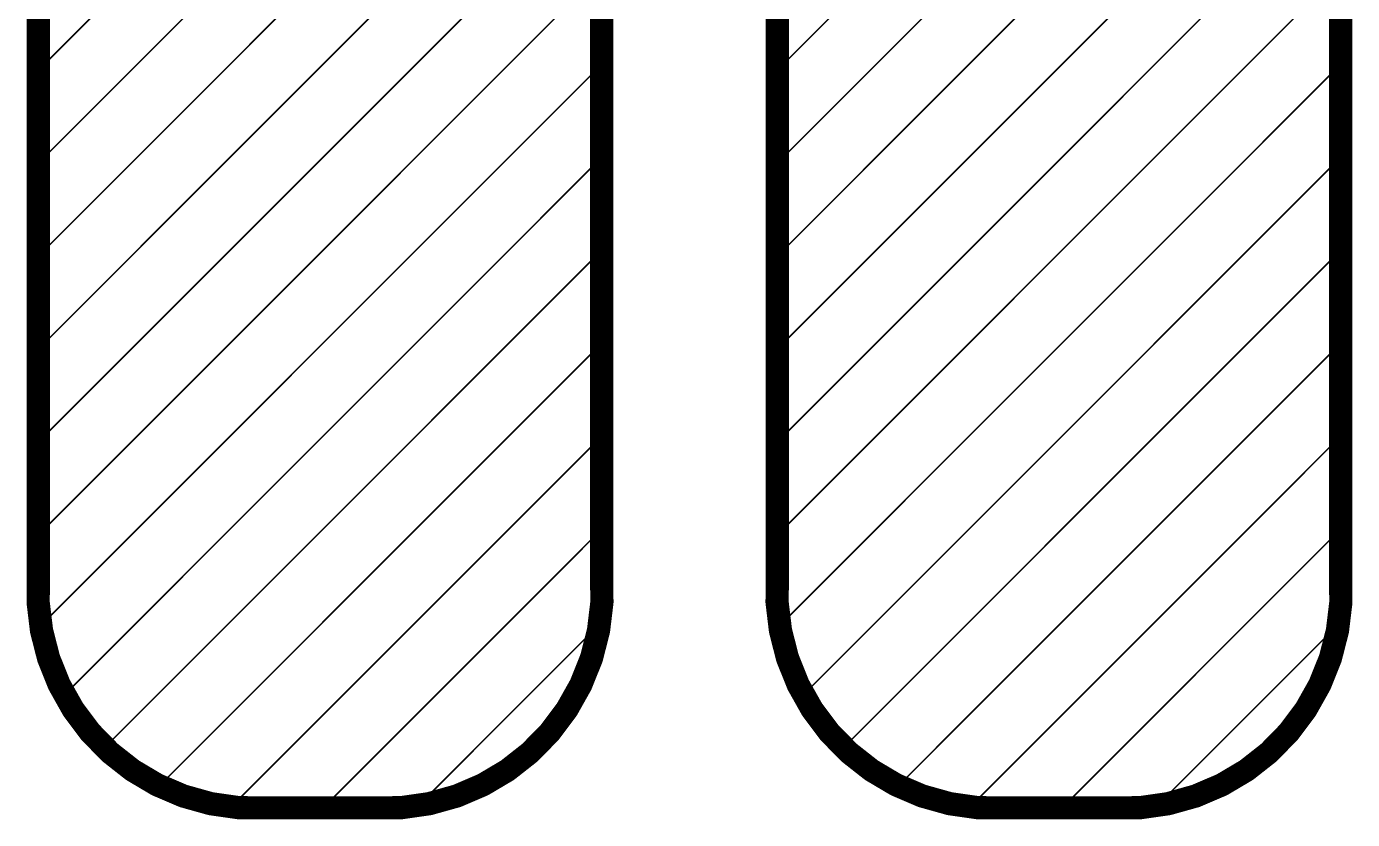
# Model space of a CAD drawing. Header units: inches. Extents: x -4.2 to 12.6, y -6.1 to 3.
# Drawn here: x 11.737 to 12.594, y -3.154 to -2.642 of the extents above; entities that cross this region are included whole.
import ezdxf

# ---------------------------------------------------------------- set-up
doc = ezdxf.new("R2010")
doc.units = ezdxf.units.IN
doc.header["$MEASUREMENT"] = 0
doc.layers.add('Dimension', color=6, linetype='Continuous')

msp = doc.modelspace()

# ---------------------------------------------------------------- linework, layer by layer
at = {"layer": 'Dimension'}
for points in [[(11.7449954, -2.6704357, 0.001, 0.001, 0), (12.0923968, -2.3230343, 0.001, 0.001, 0)], [(12.2221496, -2.6704366, 0.001, 0.001, 0), (12.5695512, -2.323035, 0.001, 0.001, 0)], [(11.744995, -2.7304361, 0.001, 0.001, 0), (12.1073871, -2.368044, 0.001, 0.001, 0)], [(12.2221492, -2.730437, 0.001, 0.001, 0), (12.5845415, -2.3680447, 0.001, 0.001, 0)], [(11.7449929, -3.0046247, 0.015, 0.015, 0), (11.7449975, -2.3913615, 0.015, 0.015, 0)], [(12.1088321, -2.3913495, 0.015, 0.015, 0), (12.1088324, -3.0046267, 0.015, 0.015, 0)], [(12.2221471, -3.0046255, 0.015, 0.015, 0), (12.2221517, -2.3913563, 0.015, 0.015, 0)], [(12.5859864, -2.3913502, 0.015, 0.015, 0), (12.5859866, -3.0046275, 0.015, 0.015, 0)], [(11.7449945, -2.7904366, 0.001, 0.001, 0), (12.1088321, -2.426599, 0.001, 0.001, 0)], [(12.2221487, -2.7904375, 0.001, 0.001, 0), (12.5859864, -2.4265998, 0.001, 0.001, 0)], [(11.7449941, -2.850437, 0.001, 0.001, 0), (12.1088321, -2.486599, 0.001, 0.001, 0)], [(12.2221483, -2.8504379, 0.001, 0.001, 0), (12.5859864, -2.4865998, 0.001, 0.001, 0)], [(11.7449936, -2.9104375, 0.001, 0.001, 0), (12.1088322, -2.5465989, 0.001, 0.001, 0)], [(12.2221478, -2.9104384, 0.001, 0.001, 0), (12.5859865, -2.5465997, 0.001, 0.001, 0)], [(11.7449932, -2.9704379, 0.001, 0.001, 0), (12.1088322, -2.6065989, 0.001, 0.001, 0)], [(12.2221474, -2.9704388, 0.001, 0.001, 0), (12.5859865, -2.6065997, 0.001, 0.001, 0)], [(11.7466021, -3.028829, 0.001, 0.001, 0), (12.1088322, -2.6665989, 0.001, 0.001, 0)], [(12.2237563, -3.0288299, 0.001, 0.001, 0), (12.5859865, -2.6665997, 0.001, 0.001, 0)], [(11.7618059, -3.0736252, 0.001, 0.001, 0), (12.1088323, -2.7265988, 0.001, 0.001, 0)], [(12.2389602, -3.073626, 0.001, 0.001, 0), (12.5859865, -2.7265997, 0.001, 0.001, 0)], [(11.7876421, -3.107789, 0.001, 0.001, 0), (12.1088323, -2.7865988, 0.001, 0.001, 0)], [(12.2647964, -3.1077898, 0.001, 0.001, 0), (12.5859865, -2.7865997, 0.001, 0.001, 0)], [(11.8226536, -3.1327775, 0.001, 0.001, 0), (12.1088323, -2.8465988, 0.001, 0.001, 0)], [(12.2998079, -3.1327783, 0.001, 0.001, 0), (12.5859865, -2.8465997, 0.001, 0.001, 0)], [(11.8690548, -3.1463763, 0.001, 0.001, 0), (12.1088324, -2.9065987, 0.001, 0.001, 0)], [(12.3462092, -3.146377, 0.001, 0.001, 0), (12.5859866, -2.9065996, 0.001, 0.001, 0)], [(11.9283945, -3.1470366, 0.001, 0.001, 0), (12.1088324, -2.9665987, 0.001, 0.001, 0)], [(12.4055488, -3.1470374, 0.001, 0.001, 0), (12.5859866, -2.9665996, 0.001, 0.001, 0)], [(11.7448895, -3.0138201, 0.015, 0.015, 0), (11.7449929, -3.0046247, 0.015, 0.015, 0)], [(12.1088323, -3.0046268, 0.015, 0.015, 0), (12.1088324, -3.0046267, 0.015, 0.015, 0)], [(12.1088323, -3.0046268, 0.015, 0.015, 0), (12.1089357, -3.013822, 0.015, 0.015, 0)], [(12.2220437, -3.0138208, 0.015, 0.015, 0), (12.2221471, -3.0046255, 0.015, 0.015, 0)], [(12.5859866, -3.0046275, 0.015, 0.015, 0), (12.58609, -3.0138228, 0.015, 0.015, 0)], [(11.7448895, -3.0138201, 0.015, 0.015, 0), (11.747085, -3.0320803, 0.015, 0.015, 0)], [(12.1067402, -3.0320822, 0.015, 0.015, 0), (12.1089357, -3.013822, 0.015, 0.015, 0)], [(12.2220437, -3.0138208, 0.015, 0.015, 0), (12.2242392, -3.032081, 0.015, 0.015, 0)], [(12.5838944, -3.0320829, 0.015, 0.015, 0), (12.58609, -3.0138228, 0.015, 0.015, 0)], [(11.747085, -3.0320803, 0.015, 0.015, 0), (11.751645, -3.0498978, 0.015, 0.015, 0)], [(11.9897701, -3.145661, 0.001, 0.001, 0), (12.1073083, -3.0281228, 0.001, 0.001, 0)], [(12.10218, -3.0498995, 0.015, 0.015, 0), (12.1067402, -3.0320822, 0.015, 0.015, 0)], [(12.2242392, -3.032081, 0.015, 0.015, 0), (12.2287993, -3.0498985, 0.015, 0.015, 0)], [(12.4669245, -3.1456617, 0.001, 0.001, 0), (12.5844625, -3.0281237, 0.001, 0.001, 0)], [(12.5793343, -3.0499002, 0.015, 0.015, 0), (12.5838944, -3.0320829, 0.015, 0.015, 0)], [(11.751645, -3.0498978, 0.015, 0.015, 0), (11.7584918, -3.0669676, 0.015, 0.015, 0)], [(12.0953332, -3.0669691, 0.015, 0.015, 0), (12.10218, -3.0498995, 0.015, 0.015, 0)], [(12.2287993, -3.0498985, 0.015, 0.015, 0), (12.235646, -3.0669683, 0.015, 0.015, 0)], [(12.5724875, -3.0669699, 0.015, 0.015, 0), (12.5793343, -3.0499002, 0.015, 0.015, 0)], [(11.7584918, -3.0669676, 0.015, 0.015, 0), (11.767508, -3.0829977, 0.015, 0.015, 0)], [(12.0863169, -3.0829991, 0.015, 0.015, 0), (12.0953332, -3.0669691, 0.015, 0.015, 0)], [(12.235646, -3.0669683, 0.015, 0.015, 0), (12.2446623, -3.0829985, 0.015, 0.015, 0)], [(12.5634713, -3.0829998, 0.015, 0.015, 0), (12.5724875, -3.0669699, 0.015, 0.015, 0)], [(11.767508, -3.0829977, 0.015, 0.015, 0), (11.7785394, -3.0977138, 0.015, 0.015, 0)], [(12.0752855, -3.097715, 0.015, 0.015, 0), (12.0863169, -3.0829991, 0.015, 0.015, 0)], [(12.2446623, -3.0829985, 0.015, 0.015, 0), (12.2556937, -3.0977146, 0.015, 0.015, 0)], [(12.5524398, -3.0977158, 0.015, 0.015, 0), (12.5634713, -3.0829998, 0.015, 0.015, 0)], [(11.7785394, -3.0977138, 0.015, 0.015, 0), (11.7913973, -3.1108642, 0.015, 0.015, 0)], [(12.0624275, -3.1108652, 0.015, 0.015, 0), (12.0752855, -3.097715, 0.015, 0.015, 0)], [(12.2556937, -3.0977146, 0.015, 0.015, 0), (12.2685516, -3.110865, 0.015, 0.015, 0)], [(12.5395819, -3.110866, 0.015, 0.015, 0), (12.5524398, -3.0977158, 0.015, 0.015, 0)], [(11.7913973, -3.1108642, 0.015, 0.015, 0), (11.8058617, -3.1222237, 0.015, 0.015, 0)], [(12.0479632, -3.1222246, 0.015, 0.015, 0), (12.0624275, -3.1108652, 0.015, 0.015, 0)], [(12.2685516, -3.110865, 0.015, 0.015, 0), (12.2830159, -3.1222245, 0.015, 0.015, 0)], [(12.5251175, -3.1222254, 0.015, 0.015, 0), (12.5395819, -3.110866, 0.015, 0.015, 0)], [(11.8058617, -3.1222237, 0.015, 0.015, 0), (11.8216851, -3.1315981, 0.015, 0.015, 0)], [(12.0321399, -3.1315987, 0.015, 0.015, 0), (12.0479632, -3.1222246, 0.015, 0.015, 0)], [(12.2830159, -3.1222245, 0.015, 0.015, 0), (12.2988393, -3.1315989, 0.015, 0.015, 0)], [(12.5092942, -3.1315995, 0.015, 0.015, 0), (12.5251175, -3.1222254, 0.015, 0.015, 0)], [(11.8216851, -3.1315981, 0.015, 0.015, 0), (11.8385966, -3.138827, 0.015, 0.015, 0)], [(12.0152284, -3.1388274, 0.015, 0.015, 0), (12.0321399, -3.1315987, 0.015, 0.015, 0)], [(12.2988393, -3.1315989, 0.015, 0.015, 0), (12.3157509, -3.1388277, 0.015, 0.015, 0)], [(12.4923827, -3.1388282, 0.015, 0.015, 0), (12.5092942, -3.1315995, 0.015, 0.015, 0)], [(11.8385966, -3.138827, 0.015, 0.015, 0), (11.856307, -3.1437866, 0.015, 0.015, 0)], [(11.9975181, -3.1437868, 0.015, 0.015, 0), (12.0152284, -3.1388274, 0.015, 0.015, 0)], [(12.3157509, -3.1388277, 0.015, 0.015, 0), (12.3334613, -3.1437873, 0.015, 0.015, 0)], [(12.4746723, -3.1437876, 0.015, 0.015, 0), (12.4923827, -3.1388282, 0.015, 0.015, 0)], [(11.856307, -3.1437866, 0.015, 0.015, 0), (11.8745133, -3.146392, 0.015, 0.015, 0)], [(11.8745133, -3.146392, 0.015, 0.015, 0), (11.8837086, -3.1464954, 0.015, 0.015, 0)], [(11.8837086, -3.1464954, 0.015, 0.015, 0), (11.8837087, -3.1464954, 0.015, 0.015, 0)], [(11.8837087, -3.1464954, 0.015, 0.015, 0), (11.9701167, -3.1464954, 0.015, 0.015, 0)], [(11.9701167, -3.1464954, 0.015, 0.015, 0), (11.9793119, -3.1463922, 0.015, 0.015, 0)], [(11.9793119, -3.1463922, 0.015, 0.015, 0), (11.9975181, -3.1437868, 0.015, 0.015, 0)], [(12.3334613, -3.1437873, 0.015, 0.015, 0), (12.3516676, -3.1463928, 0.015, 0.015, 0)], [(12.3516676, -3.1463928, 0.015, 0.015, 0), (12.3608629, -3.1464962, 0.015, 0.015, 0)], [(12.3608629, -3.1464962, 0.015, 0.015, 0), (12.4472709, -3.1464962, 0.015, 0.015, 0)], [(12.4472709, -3.1464962, 0.015, 0.015, 0), (12.4564662, -3.1463929, 0.015, 0.015, 0)], [(12.4564662, -3.1463929, 0.015, 0.015, 0), (12.4746723, -3.1437876, 0.015, 0.015, 0)]]:
    msp.add_lwpolyline(points, format="xyseb", dxfattribs=at)
for points in [[(11.7447454, -2.6704357, 0.0005, 0.0005, 1), (11.7452454, -2.6704357, 0.0005, 0.0005, 1)], [(12.1085822, -2.6665989, 0.0005, 0.0005, 1), (12.1090822, -2.6665989, 0.0005, 0.0005, 1)], [(12.2218996, -2.6704366, 0.0005, 0.0005, 1), (12.2223996, -2.6704366, 0.0005, 0.0005, 1)], [(12.5857365, -2.6665997, 0.0005, 0.0005, 1), (12.5862365, -2.6665997, 0.0005, 0.0005, 1)], [(11.744745, -2.7304361, 0.0005, 0.0005, 1), (11.745245, -2.7304361, 0.0005, 0.0005, 1)], [(12.1085823, -2.7265988, 0.0005, 0.0005, 1), (12.1090823, -2.7265988, 0.0005, 0.0005, 1)], [(12.2218992, -2.730437, 0.0005, 0.0005, 1), (12.2223992, -2.730437, 0.0005, 0.0005, 1)], [(12.5857365, -2.7265997, 0.0005, 0.0005, 1), (12.5862365, -2.7265997, 0.0005, 0.0005, 1)], [(11.7447445, -2.7904366, 0.0005, 0.0005, 1), (11.7452445, -2.7904366, 0.0005, 0.0005, 1)], [(12.1085823, -2.7865988, 0.0005, 0.0005, 1), (12.1090823, -2.7865988, 0.0005, 0.0005, 1)], [(12.2218987, -2.7904375, 0.0005, 0.0005, 1), (12.2223987, -2.7904375, 0.0005, 0.0005, 1)], [(12.5857365, -2.7865997, 0.0005, 0.0005, 1), (12.5862365, -2.7865997, 0.0005, 0.0005, 1)], [(11.7447441, -2.850437, 0.0005, 0.0005, 1), (11.7452441, -2.850437, 0.0005, 0.0005, 1)], [(12.1085823, -2.8465988, 0.0005, 0.0005, 1), (12.1090823, -2.8465988, 0.0005, 0.0005, 1)], [(12.2218983, -2.8504379, 0.0005, 0.0005, 1), (12.2223983, -2.8504379, 0.0005, 0.0005, 1)], [(12.5857365, -2.8465997, 0.0005, 0.0005, 1), (12.5862365, -2.8465997, 0.0005, 0.0005, 1)], [(11.7447436, -2.9104375, 0.0005, 0.0005, 1), (11.7452436, -2.9104375, 0.0005, 0.0005, 1)], [(12.1085824, -2.9065987, 0.0005, 0.0005, 1), (12.1090824, -2.9065987, 0.0005, 0.0005, 1)], [(12.2218978, -2.9104384, 0.0005, 0.0005, 1), (12.2223978, -2.9104384, 0.0005, 0.0005, 1)], [(12.5857366, -2.9065996, 0.0005, 0.0005, 1), (12.5862366, -2.9065996, 0.0005, 0.0005, 1)], [(11.7447432, -2.9704379, 0.0005, 0.0005, 1), (11.7452432, -2.9704379, 0.0005, 0.0005, 1)], [(12.1085824, -2.9665987, 0.0005, 0.0005, 1), (12.1090824, -2.9665987, 0.0005, 0.0005, 1)], [(12.2218974, -2.9704388, 0.0005, 0.0005, 1), (12.2223974, -2.9704388, 0.0005, 0.0005, 1)], [(12.5857366, -2.9665996, 0.0005, 0.0005, 1), (12.5862366, -2.9665996, 0.0005, 0.0005, 1)], [(11.7412429, -3.0046247, 0.0075, 0.0075, 1), (11.7487429, -3.0046247, 0.0075, 0.0075, 1)], [(11.7412429, -3.0046247, 0.0075, 0.0075, 1), (11.7487429, -3.0046247, 0.0075, 0.0075, 1)], [(12.1050823, -3.0046268, 0.0075, 0.0075, 1), (12.1125823, -3.0046268, 0.0075, 0.0075, 1)], [(12.1050823, -3.0046268, 0.0075, 0.0075, 1), (12.1125823, -3.0046268, 0.0075, 0.0075, 1)], [(12.1050824, -3.0046267, 0.0075, 0.0075, 1), (12.1125824, -3.0046267, 0.0075, 0.0075, 1)], [(12.1050824, -3.0046267, 0.0075, 0.0075, 1), (12.1125824, -3.0046267, 0.0075, 0.0075, 1)], [(12.2183971, -3.0046255, 0.0075, 0.0075, 1), (12.2258971, -3.0046255, 0.0075, 0.0075, 1)], [(12.2183971, -3.0046255, 0.0075, 0.0075, 1), (12.2258971, -3.0046255, 0.0075, 0.0075, 1)], [(12.5822366, -3.0046275, 0.0075, 0.0075, 1), (12.5897366, -3.0046275, 0.0075, 0.0075, 1)], [(12.5822366, -3.0046275, 0.0075, 0.0075, 1), (12.5897366, -3.0046275, 0.0075, 0.0075, 1)], [(11.7411395, -3.0138201, 0.0075, 0.0075, 1), (11.7486395, -3.0138201, 0.0075, 0.0075, 1)], [(11.7411395, -3.0138201, 0.0075, 0.0075, 1), (11.7486395, -3.0138201, 0.0075, 0.0075, 1)], [(12.1051857, -3.013822, 0.0075, 0.0075, 1), (12.1126857, -3.013822, 0.0075, 0.0075, 1)], [(12.1051857, -3.013822, 0.0075, 0.0075, 1), (12.1126857, -3.013822, 0.0075, 0.0075, 1)], [(12.2182937, -3.0138208, 0.0075, 0.0075, 1), (12.2257937, -3.0138208, 0.0075, 0.0075, 1)], [(12.2182937, -3.0138208, 0.0075, 0.0075, 1), (12.2257937, -3.0138208, 0.0075, 0.0075, 1)], [(12.58234, -3.0138228, 0.0075, 0.0075, 1), (12.58984, -3.0138228, 0.0075, 0.0075, 1)], [(12.58234, -3.0138228, 0.0075, 0.0075, 1), (12.58984, -3.0138228, 0.0075, 0.0075, 1)], [(11.743335, -3.0320803, 0.0075, 0.0075, 1), (11.750835, -3.0320803, 0.0075, 0.0075, 1)], [(11.743335, -3.0320803, 0.0075, 0.0075, 1), (11.750835, -3.0320803, 0.0075, 0.0075, 1)], [(11.7463521, -3.028829, 0.0005, 0.0005, 1), (11.7468521, -3.028829, 0.0005, 0.0005, 1)], [(12.1029902, -3.0320822, 0.0075, 0.0075, 1), (12.1104902, -3.0320822, 0.0075, 0.0075, 1)], [(12.1029902, -3.0320822, 0.0075, 0.0075, 1), (12.1104902, -3.0320822, 0.0075, 0.0075, 1)], [(12.1070583, -3.0281228, 0.0005, 0.0005, 1), (12.1075583, -3.0281228, 0.0005, 0.0005, 1)], [(12.2204892, -3.032081, 0.0075, 0.0075, 1), (12.2279892, -3.032081, 0.0075, 0.0075, 1)], [(12.2204892, -3.032081, 0.0075, 0.0075, 1), (12.2279892, -3.032081, 0.0075, 0.0075, 1)], [(12.2235063, -3.0288299, 0.0005, 0.0005, 1), (12.2240063, -3.0288299, 0.0005, 0.0005, 1)], [(12.5801444, -3.0320829, 0.0075, 0.0075, 1), (12.5876444, -3.0320829, 0.0075, 0.0075, 1)], [(12.5801444, -3.0320829, 0.0075, 0.0075, 1), (12.5876444, -3.0320829, 0.0075, 0.0075, 1)], [(12.5842125, -3.0281237, 0.0005, 0.0005, 1), (12.5847125, -3.0281237, 0.0005, 0.0005, 1)], [(11.747895, -3.0498978, 0.0075, 0.0075, 1), (11.755395, -3.0498978, 0.0075, 0.0075, 1)], [(11.747895, -3.0498978, 0.0075, 0.0075, 1), (11.755395, -3.0498978, 0.0075, 0.0075, 1)], [(12.09843, -3.0498995, 0.0075, 0.0075, 1), (12.10593, -3.0498995, 0.0075, 0.0075, 1)], [(12.09843, -3.0498995, 0.0075, 0.0075, 1), (12.10593, -3.0498995, 0.0075, 0.0075, 1)], [(12.2250493, -3.0498985, 0.0075, 0.0075, 1), (12.2325493, -3.0498985, 0.0075, 0.0075, 1)], [(12.2250493, -3.0498985, 0.0075, 0.0075, 1), (12.2325493, -3.0498985, 0.0075, 0.0075, 1)], [(12.5755843, -3.0499002, 0.0075, 0.0075, 1), (12.5830843, -3.0499002, 0.0075, 0.0075, 1)], [(12.5755843, -3.0499002, 0.0075, 0.0075, 1), (12.5830843, -3.0499002, 0.0075, 0.0075, 1)], [(11.7547418, -3.0669676, 0.0075, 0.0075, 1), (11.7622418, -3.0669676, 0.0075, 0.0075, 1)], [(11.7547418, -3.0669676, 0.0075, 0.0075, 1), (11.7622418, -3.0669676, 0.0075, 0.0075, 1)], [(12.0915832, -3.0669691, 0.0075, 0.0075, 1), (12.0990832, -3.0669691, 0.0075, 0.0075, 1)], [(12.0915832, -3.0669691, 0.0075, 0.0075, 1), (12.0990832, -3.0669691, 0.0075, 0.0075, 1)], [(12.231896, -3.0669683, 0.0075, 0.0075, 1), (12.239396, -3.0669683, 0.0075, 0.0075, 1)], [(12.231896, -3.0669683, 0.0075, 0.0075, 1), (12.239396, -3.0669683, 0.0075, 0.0075, 1)], [(12.5687375, -3.0669699, 0.0075, 0.0075, 1), (12.5762375, -3.0669699, 0.0075, 0.0075, 1)], [(12.5687375, -3.0669699, 0.0075, 0.0075, 1), (12.5762375, -3.0669699, 0.0075, 0.0075, 1)], [(11.7615559, -3.0736252, 0.0005, 0.0005, 1), (11.7620559, -3.0736252, 0.0005, 0.0005, 1)], [(12.2387102, -3.073626, 0.0005, 0.0005, 1), (12.2392102, -3.073626, 0.0005, 0.0005, 1)], [(11.763758, -3.0829977, 0.0075, 0.0075, 1), (11.771258, -3.0829977, 0.0075, 0.0075, 1)], [(11.763758, -3.0829977, 0.0075, 0.0075, 1), (11.771258, -3.0829977, 0.0075, 0.0075, 1)], [(12.0825669, -3.0829991, 0.0075, 0.0075, 1), (12.0900669, -3.0829991, 0.0075, 0.0075, 1)], [(12.0825669, -3.0829991, 0.0075, 0.0075, 1), (12.0900669, -3.0829991, 0.0075, 0.0075, 1)], [(12.2409123, -3.0829985, 0.0075, 0.0075, 1), (12.2484123, -3.0829985, 0.0075, 0.0075, 1)], [(12.2409123, -3.0829985, 0.0075, 0.0075, 1), (12.2484123, -3.0829985, 0.0075, 0.0075, 1)], [(12.5597213, -3.0829998, 0.0075, 0.0075, 1), (12.5672213, -3.0829998, 0.0075, 0.0075, 1)], [(12.5597213, -3.0829998, 0.0075, 0.0075, 1), (12.5672213, -3.0829998, 0.0075, 0.0075, 1)], [(11.7747894, -3.0977138, 0.0075, 0.0075, 1), (11.7822894, -3.0977138, 0.0075, 0.0075, 1)], [(11.7747894, -3.0977138, 0.0075, 0.0075, 1), (11.7822894, -3.0977138, 0.0075, 0.0075, 1)], [(12.0715355, -3.097715, 0.0075, 0.0075, 1), (12.0790355, -3.097715, 0.0075, 0.0075, 1)], [(12.0715355, -3.097715, 0.0075, 0.0075, 1), (12.0790355, -3.097715, 0.0075, 0.0075, 1)], [(12.2519437, -3.0977146, 0.0075, 0.0075, 1), (12.2594437, -3.0977146, 0.0075, 0.0075, 1)], [(12.2519437, -3.0977146, 0.0075, 0.0075, 1), (12.2594437, -3.0977146, 0.0075, 0.0075, 1)], [(12.5486898, -3.0977158, 0.0075, 0.0075, 1), (12.5561898, -3.0977158, 0.0075, 0.0075, 1)], [(12.5486898, -3.0977158, 0.0075, 0.0075, 1), (12.5561898, -3.0977158, 0.0075, 0.0075, 1)], [(11.7876473, -3.1108642, 0.0075, 0.0075, 1), (11.7951473, -3.1108642, 0.0075, 0.0075, 1)], [(11.7876473, -3.1108642, 0.0075, 0.0075, 1), (11.7951473, -3.1108642, 0.0075, 0.0075, 1)], [(11.7873921, -3.107789, 0.0005, 0.0005, 1), (11.7878921, -3.107789, 0.0005, 0.0005, 1)], [(12.0586775, -3.1108652, 0.0075, 0.0075, 1), (12.0661775, -3.1108652, 0.0075, 0.0075, 1)], [(12.0586775, -3.1108652, 0.0075, 0.0075, 1), (12.0661775, -3.1108652, 0.0075, 0.0075, 1)], [(12.2648016, -3.110865, 0.0075, 0.0075, 1), (12.2723016, -3.110865, 0.0075, 0.0075, 1)], [(12.2648016, -3.110865, 0.0075, 0.0075, 1), (12.2723016, -3.110865, 0.0075, 0.0075, 1)], [(12.2645464, -3.1077898, 0.0005, 0.0005, 1), (12.2650464, -3.1077898, 0.0005, 0.0005, 1)], [(12.5358319, -3.110866, 0.0075, 0.0075, 1), (12.5433319, -3.110866, 0.0075, 0.0075, 1)], [(12.5358319, -3.110866, 0.0075, 0.0075, 1), (12.5433319, -3.110866, 0.0075, 0.0075, 1)], [(11.8021117, -3.1222237, 0.0075, 0.0075, 1), (11.8096117, -3.1222237, 0.0075, 0.0075, 1)], [(11.8021117, -3.1222237, 0.0075, 0.0075, 1), (11.8096117, -3.1222237, 0.0075, 0.0075, 1)], [(12.0442132, -3.1222246, 0.0075, 0.0075, 1), (12.0517132, -3.1222246, 0.0075, 0.0075, 1)], [(12.0442132, -3.1222246, 0.0075, 0.0075, 1), (12.0517132, -3.1222246, 0.0075, 0.0075, 1)], [(12.2792659, -3.1222245, 0.0075, 0.0075, 1), (12.2867659, -3.1222245, 0.0075, 0.0075, 1)], [(12.2792659, -3.1222245, 0.0075, 0.0075, 1), (12.2867659, -3.1222245, 0.0075, 0.0075, 1)], [(12.5213675, -3.1222254, 0.0075, 0.0075, 1), (12.5288675, -3.1222254, 0.0075, 0.0075, 1)], [(12.5213675, -3.1222254, 0.0075, 0.0075, 1), (12.5288675, -3.1222254, 0.0075, 0.0075, 1)], [(11.8179351, -3.1315981, 0.0075, 0.0075, 1), (11.8254351, -3.1315981, 0.0075, 0.0075, 1)], [(11.8179351, -3.1315981, 0.0075, 0.0075, 1), (11.8254351, -3.1315981, 0.0075, 0.0075, 1)], [(12.0283899, -3.1315987, 0.0075, 0.0075, 1), (12.0358899, -3.1315987, 0.0075, 0.0075, 1)], [(12.0283899, -3.1315987, 0.0075, 0.0075, 1), (12.0358899, -3.1315987, 0.0075, 0.0075, 1)], [(12.2950893, -3.1315989, 0.0075, 0.0075, 1), (12.3025893, -3.1315989, 0.0075, 0.0075, 1)], [(12.2950893, -3.1315989, 0.0075, 0.0075, 1), (12.3025893, -3.1315989, 0.0075, 0.0075, 1)], [(12.5055442, -3.1315995, 0.0075, 0.0075, 1), (12.5130442, -3.1315995, 0.0075, 0.0075, 1)], [(12.5055442, -3.1315995, 0.0075, 0.0075, 1), (12.5130442, -3.1315995, 0.0075, 0.0075, 1)], [(11.8224036, -3.1327775, 0.0005, 0.0005, 1), (11.8229036, -3.1327775, 0.0005, 0.0005, 1)], [(11.8348466, -3.138827, 0.0075, 0.0075, 1), (11.8423466, -3.138827, 0.0075, 0.0075, 1)], [(11.8348466, -3.138827, 0.0075, 0.0075, 1), (11.8423466, -3.138827, 0.0075, 0.0075, 1)], [(12.0114784, -3.1388274, 0.0075, 0.0075, 1), (12.0189784, -3.1388274, 0.0075, 0.0075, 1)], [(12.0114784, -3.1388274, 0.0075, 0.0075, 1), (12.0189784, -3.1388274, 0.0075, 0.0075, 1)], [(12.2995579, -3.1327783, 0.0005, 0.0005, 1), (12.3000579, -3.1327783, 0.0005, 0.0005, 1)], [(12.3120009, -3.1388277, 0.0075, 0.0075, 1), (12.3195009, -3.1388277, 0.0075, 0.0075, 1)], [(12.3120009, -3.1388277, 0.0075, 0.0075, 1), (12.3195009, -3.1388277, 0.0075, 0.0075, 1)], [(12.4886327, -3.1388282, 0.0075, 0.0075, 1), (12.4961327, -3.1388282, 0.0075, 0.0075, 1)], [(12.4886327, -3.1388282, 0.0075, 0.0075, 1), (12.4961327, -3.1388282, 0.0075, 0.0075, 1)], [(11.852557, -3.1437866, 0.0075, 0.0075, 1), (11.860057, -3.1437866, 0.0075, 0.0075, 1)], [(11.852557, -3.1437866, 0.0075, 0.0075, 1), (11.860057, -3.1437866, 0.0075, 0.0075, 1)], [(11.8707633, -3.146392, 0.0075, 0.0075, 1), (11.8782633, -3.146392, 0.0075, 0.0075, 1)], [(11.8707633, -3.146392, 0.0075, 0.0075, 1), (11.8782633, -3.146392, 0.0075, 0.0075, 1)], [(11.8799586, -3.1464954, 0.0075, 0.0075, 1), (11.8874586, -3.1464954, 0.0075, 0.0075, 1)], [(11.8799586, -3.1464954, 0.0075, 0.0075, 1), (11.8874586, -3.1464954, 0.0075, 0.0075, 1)], [(11.8799587, -3.1464954, 0.0075, 0.0075, 1), (11.8874587, -3.1464954, 0.0075, 0.0075, 1)], [(11.8799587, -3.1464954, 0.0075, 0.0075, 1), (11.8874587, -3.1464954, 0.0075, 0.0075, 1)], [(11.9663667, -3.1464954, 0.0075, 0.0075, 1), (11.9738667, -3.1464954, 0.0075, 0.0075, 1)], [(11.9663667, -3.1464954, 0.0075, 0.0075, 1), (11.9738667, -3.1464954, 0.0075, 0.0075, 1)], [(11.9755619, -3.1463922, 0.0075, 0.0075, 1), (11.9830619, -3.1463922, 0.0075, 0.0075, 1)], [(11.9755619, -3.1463922, 0.0075, 0.0075, 1), (11.9830619, -3.1463922, 0.0075, 0.0075, 1)], [(11.9937681, -3.1437868, 0.0075, 0.0075, 1), (12.0012681, -3.1437868, 0.0075, 0.0075, 1)], [(11.9937681, -3.1437868, 0.0075, 0.0075, 1), (12.0012681, -3.1437868, 0.0075, 0.0075, 1)], [(12.3297113, -3.1437873, 0.0075, 0.0075, 1), (12.3372113, -3.1437873, 0.0075, 0.0075, 1)], [(12.3297113, -3.1437873, 0.0075, 0.0075, 1), (12.3372113, -3.1437873, 0.0075, 0.0075, 1)], [(12.3479176, -3.1463928, 0.0075, 0.0075, 1), (12.3554176, -3.1463928, 0.0075, 0.0075, 1)], [(12.3479176, -3.1463928, 0.0075, 0.0075, 1), (12.3554176, -3.1463928, 0.0075, 0.0075, 1)], [(12.3571129, -3.1464962, 0.0075, 0.0075, 1), (12.3646129, -3.1464962, 0.0075, 0.0075, 1)], [(12.3571129, -3.1464962, 0.0075, 0.0075, 1), (12.3646129, -3.1464962, 0.0075, 0.0075, 1)], [(12.4435209, -3.1464962, 0.0075, 0.0075, 1), (12.4510209, -3.1464962, 0.0075, 0.0075, 1)], [(12.4435209, -3.1464962, 0.0075, 0.0075, 1), (12.4510209, -3.1464962, 0.0075, 0.0075, 1)], [(12.4527162, -3.1463929, 0.0075, 0.0075, 1), (12.4602162, -3.1463929, 0.0075, 0.0075, 1)], [(12.4527162, -3.1463929, 0.0075, 0.0075, 1), (12.4602162, -3.1463929, 0.0075, 0.0075, 1)], [(12.4709223, -3.1437876, 0.0075, 0.0075, 1), (12.4784223, -3.1437876, 0.0075, 0.0075, 1)], [(12.4709223, -3.1437876, 0.0075, 0.0075, 1), (12.4784223, -3.1437876, 0.0075, 0.0075, 1)], [(11.8688048, -3.1463763, 0.0005, 0.0005, 1), (11.8693048, -3.1463763, 0.0005, 0.0005, 1)], [(11.9281445, -3.1470366, 0.0005, 0.0005, 1), (11.9286445, -3.1470366, 0.0005, 0.0005, 1)], [(11.9895201, -3.145661, 0.0005, 0.0005, 1), (11.9900201, -3.145661, 0.0005, 0.0005, 1)], [(12.3459592, -3.146377, 0.0005, 0.0005, 1), (12.3464592, -3.146377, 0.0005, 0.0005, 1)], [(12.4052988, -3.1470374, 0.0005, 0.0005, 1), (12.4057988, -3.1470374, 0.0005, 0.0005, 1)], [(12.4666745, -3.1456617, 0.0005, 0.0005, 1), (12.4671745, -3.1456617, 0.0005, 0.0005, 1)]]:
    msp.add_lwpolyline(points, format="xyseb", close=True, dxfattribs=at)

doc.saveas('drawing.dxf')
